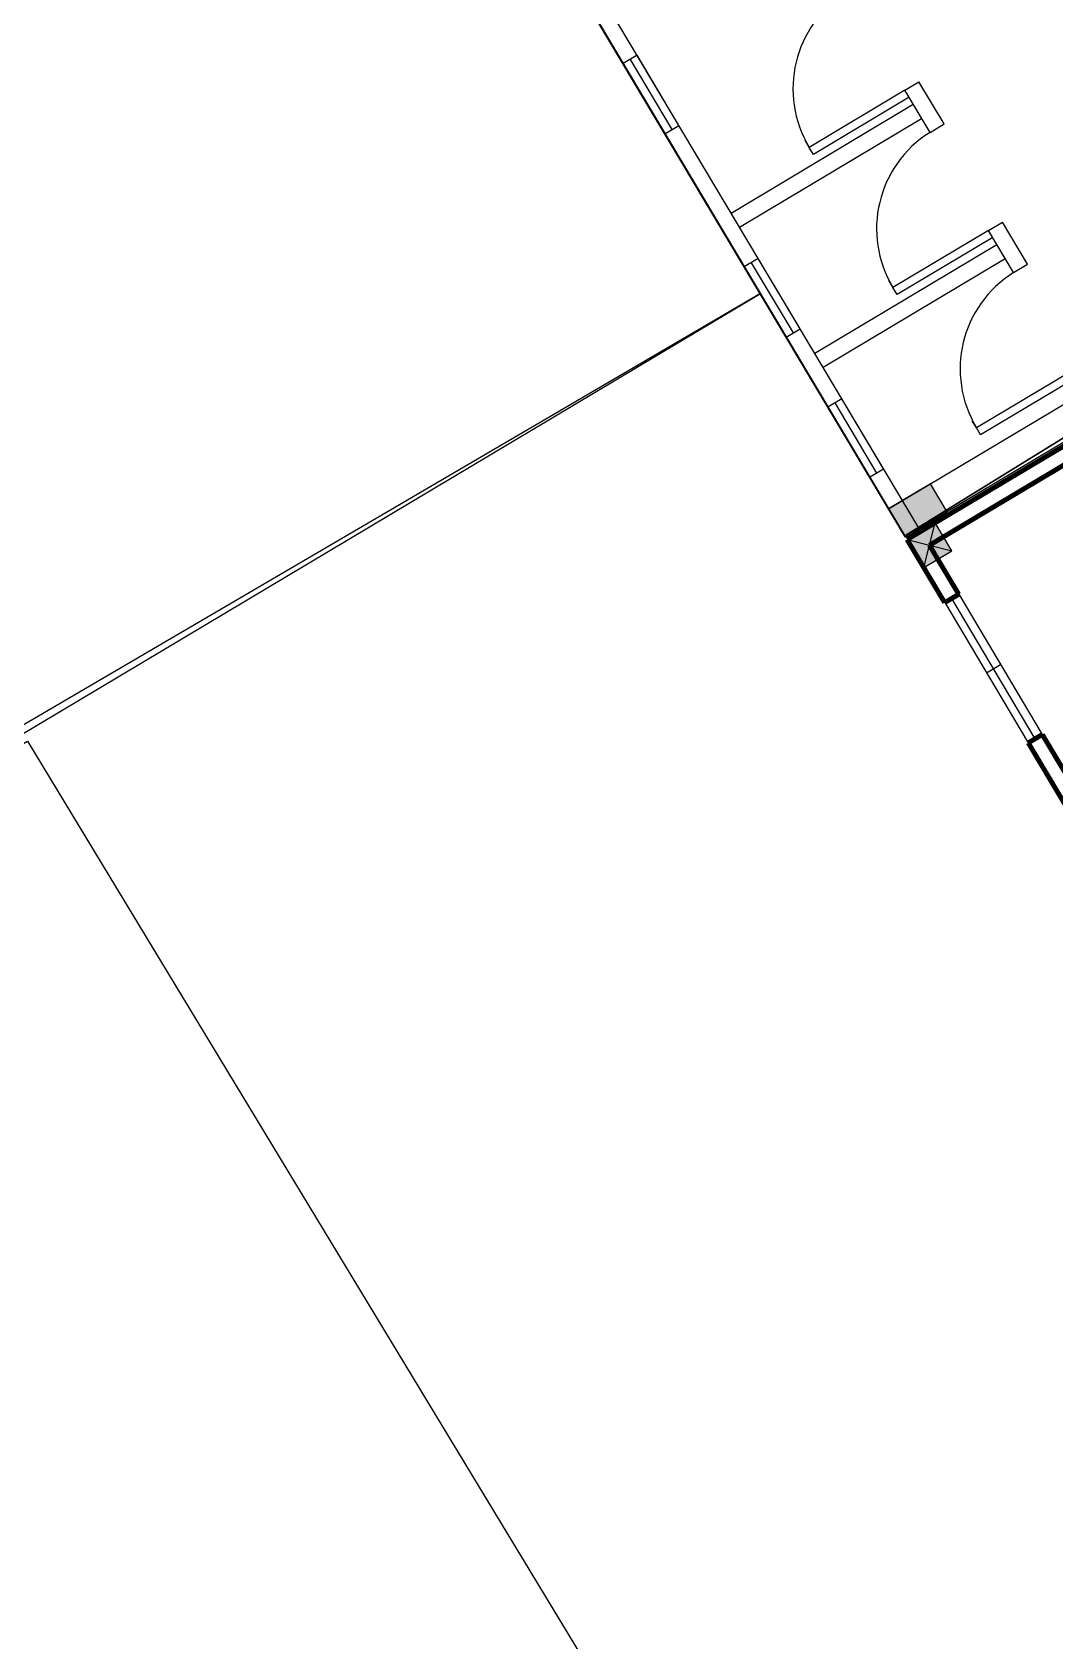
# Model space of a CAD drawing. Header units: millimetres. Extents: x 120 to 288, y 58 to 216.
# Drawn here: x 180.2843 to 180.5827, y 165.0455 to 165.5147 of the extents above; entities that cross this region are included whole.
import ezdxf

# ---------------------------------------------------------------- set-up
doc = ezdxf.new("R2010")
doc.units = ezdxf.units.MM
doc.header["$LTSCALE"] = 0.3
doc.header["$MEASUREMENT"] = 0
for name, color, linetype in [('HATCH', 8, 'CONTINUOUS'), ('HATCH1', 8, 'CONTINUOUS'), ('LAYER5', 5, 'CONTINUOUS'), ('LAYER7', 7, 'CONTINUOUS'), ('THIETBI', 25, 'CONTINUOUS'), ('TUONG', 7, 'CONTINUOUS')]:
    doc.layers.add(name, color=color, linetype=linetype)
doc.linetypes.add('FENCELINE2', pattern='A,0.25,-0.1,[132,ltypeshp.shx,S=0.1,R=0,X=-0.1,Y=0],-0.1,1', length=1.45)

# ---------------------------------------------------------------- blocks, each defined once
blk = doc.blocks.new('NXM')
at = {"layer": 'LAYER7', "ltscale": 5}
h = blk.add_hatch(color=256, dxfattribs=at)
h.paths.add_polyline_path([(-121855.5697759321, 340602.7600438889), (-121855.4697759323, 340602.8600438889), (-121855.6697759322, 340602.860043889)])
h.paths.add_polyline_path([(-121855.5697759322, 340602.760043889), (-121855.6697759322, 340602.8600438889), (-121855.6697759321, 340602.6600438888)])
h.paths.add_polyline_path([(-121855.4697759322, 340602.660043889), (-121855.5697759321, 340602.7600438889), (-121855.6697759321, 340602.660043889)])
h.paths.add_polyline_path([(-121855.4697759321, 340602.660043889), (-121855.4697759321, 340602.8600438889), (-121855.5697759321, 340602.7600438889)])
at = {"layer": 'LAYER5', "color": 163, "linetype": 'Continuous'}
for p, q in [((-121855.9197759322, 340602.860043889), (-121856.9197759322, 340602.860043889)), ((-121856.9197759322, 340602.810043889), (-121855.9197759322, 340602.810043889)), ((-121856.4197759322, 340602.860043889), (-121856.4197759322, 340602.7600438891)), ((-121855.9197759322, 340602.760043889), (-121856.9197759322, 340602.760043889))]:
    blk.add_line(p, q, dxfattribs=at)
at = {"layer": 'LAYER7', "ltscale": 5}
for p, q in [((-121855.6697759322, 340602.860043889), (-121855.4697759321, 340602.660043889)), ((-121855.4697759321, 340602.860043889), (-121855.6697759322, 340602.660043889))]:
    blk.add_line(p, q, dxfattribs=at)
at = {"layer": 'LAYER7', "ltscale": 5, "const_width": 0.03}
for points in [[(-121858.3697759322, 340602.860043889), (-121856.9197759322, 340602.860043889)], [(-121855.9197759322, 340602.860043889), (-121855.4697759321, 340602.860043889)], [(-121855.4697759321, 340602.860043889), (-121855.4697759321, 340595.560043889)], [(-121857.2197759321, 340602.760043889), (-121856.9197759322, 340602.760043889)], [(-121855.9197759322, 340602.760043889), (-121855.5697759321, 340602.760043889)], [(-121855.5697759321, 340602.760043889), (-121855.5697759321, 340595.7600438889)]]:
    blk.add_lwpolyline(points, dxfattribs=at)
at = {"layer": 'LAYER7', "ltscale": 5}
blk.add_lwpolyline([(-121855.6697759322, 340602.660043889), (-121855.4697759321, 340602.660043889), (-121855.4697759321, 340602.860043889), (-121855.6697759322, 340602.860043889)], close=True, dxfattribs=at)
at = {"layer": 'TUONG', "linetype": 'ByBlock', "ltscale": 5, "const_width": 0.03}
for points in [[(-121856.9197759322, 340602.760043889), (-121856.9197759322, 340602.860043889)], [(-121855.9197759322, 340602.760043889), (-121855.9197759322, 340602.860043889)]]:
    blk.add_lwpolyline(points, dxfattribs=at)
blk = doc.blocks.new('TTAT')
at = {"layer": 'HATCH', "ltscale": 5}
blk.add_hatch(color=256, dxfattribs=at).paths.add_polyline_path([(-121961.4095659, 340867.5511645089), (-121961.4095659, 340867.2511645089), (-121961.2095659, 340867.2511645088), (-121961.2095659, 340867.5511645089)])
for points in [[(-121961.4095659, 340867.5511645089), (-121961.4095659, 340867.2511645089), (-121961.2095659, 340867.2511645089), (-121961.2095659, 340867.5511645089)], [(-121961.2095659, 340857.3511645089), (-121961.4095659, 340857.3511645089), (-121961.4095659, 340867.5511645089), (-121961.2095659, 340867.5511645089)]]:
    blk.add_lwpolyline(points, close=True, dxfattribs=at)
for points in [[(-121961.4095659, 340867.5511645089), (-121957.3095659, 340867.5511645089)], [(-121961.4095659, 340867.4511645089), (-121957.3095659, 340867.4511645089)], [(-121960.2595659, 340867.4511645089), (-121960.2595659, 340866.1511645089)], [(-121960.1595659, 340867.4511645089), (-121960.1595659, 340866.1511645089)], [(-121959.2595659, 340867.4511645089), (-121959.2595659, 340866.1511645089)], [(-121959.1595659, 340867.4511645089), (-121959.1595659, 340866.1511645089)], [(-121960.3595659, 340866.1511645089), (-121960.0595659, 340866.1511645089)], [(-121960.3595659, 340866.1511645089), (-121960.3595659, 340866.0511645089)], [(-121960.0595659, 340866.1511645089), (-121960.0595659, 340866.0511645089)], [(-121959.3595659, 340866.1511645089), (-121959.0595659, 340866.1511645089)], [(-121959.3595659, 340866.1511645089), (-121959.3595659, 340866.0511645089)], [(-121959.0595659, 340866.1511645089), (-121959.0595659, 340866.0511645089)], [(-121960.3595659, 340866.0511645089), (-121960.0595659, 340866.0511645089)], [(-121959.3595659, 340866.0511645089), (-121959.0595659, 340866.0511645089)]]:
    blk.add_lwpolyline(points, dxfattribs=at)
at = {"layer": 'HATCH', "linetype": 'Continuous'}
for points in [[(-121960.9845659, 340867.5511645089), (-121960.9845659, 340867.4511645089), (-121960.4845659, 340867.4511645089), (-121960.4845659, 340867.5511645089)], [(-121959.9845659, 340867.5511645089), (-121959.9845659, 340867.4511645089), (-121959.4845659, 340867.4511645089), (-121959.4845659, 340867.5511645089)], [(-121958.5345659, 340867.5511645089), (-121958.5345659, 340867.4511645089), (-121958.0345659, 340867.4511645089), (-121958.0345659, 340867.5511645089)]]:
    blk.add_lwpolyline(points, close=True, dxfattribs=at)
for points in [[(-121960.4845659, 340867.5011645089), (-121960.9845659, 340867.5011645089)], [(-121959.4845659, 340867.5011645089), (-121959.9845659, 340867.5011645089)], [(-121958.0345659, 340867.5011645089), (-121958.5345659, 340867.5011645089)], [(-121961.1095659001, 340866.1511645089), (-121961.1095659001, 340866.8337532601)], [(-121961.1095659001, 340866.8337532601), (-121961.0595659, 340866.8337532601)], [(-121961.0595659, 340866.1511645089), (-121961.0595659, 340866.8337532601)], [(-121961.0595659, 340866.8337532601), (-121961.0095659, 340866.8337532601)], [(-121960.1095659001, 340866.1511645089), (-121960.1095659001, 340866.8337532601)], [(-121960.1095659001, 340866.8337532601), (-121960.0595659, 340866.8337532601)], [(-121960.0595659, 340866.1511645089), (-121960.0595659, 340866.8337532601)], [(-121960.0595659, 340866.8337532601), (-121960.0095659, 340866.8337532601)], [(-121959.1095659001, 340866.1511645089), (-121959.1095659001, 340866.8337532601)], [(-121959.1095659001, 340866.8337532601), (-121959.0595659, 340866.8337532601)], [(-121959.0595659, 340866.1511645089), (-121959.0595659, 340866.8337532601)], [(-121959.0595659, 340866.8337532601), (-121959.0095659, 340866.8337532601)]]:
    blk.add_lwpolyline(points, dxfattribs=at)
for centre in [(-121961.0564635164, 340866.1367127182), (-121960.0564635164, 340866.1367127182), (-121959.0564635164, 340866.1367127182)]:
    blk.add_arc(centre, 0.6970474459711726, 1.187990793692382, 90.25501001000985, dxfattribs=at)

msp = doc.modelspace()

# ---------------------------------------------------------------- linework, layer by layer
at = {"layer": 'HATCH1', "ltscale": 5}
msp.add_lwpolyline([(177.7288026125007, 165.8279830234087), (179.3128899734711, 166.7548946846355), (179.6034730156745, 166.9362140073636), (179.5609398424196, 167.0075266930603), (179.9738608414776, 167.2625707556073), (180.9518607014681, 165.6228201491354), (180.5389397024516, 165.36777608663), (180.4967747983509, 165.4384713187227), (178.6071115252045, 164.3325950039945), (178.2641395346543, 164.916531018149), (178.1287266894924, 164.8383145826448), (177.9405131368406, 165.1641608386845), (178.0729931530953, 165.2419723347174)], close=True, dxfattribs=at)
at = {"layer": 'HATCH1', "linetype": 'Continuous', "ltscale": 0.7}
for points in [[(179.5609398424196, 167.0075266930603), (180.5389397024516, 165.36777608663), (180.9518607014681, 165.6228201491354), (179.9738608414776, 167.2625707556073), (179.5609398424196, 167.0075266930603)], [(180.1901809113939, 165.255608889949), (180.4967747983509, 165.4384713187227), (179.6034730156745, 166.9362140073636), (179.3128899734711, 166.7548946846355), (180.1901809113939, 165.255608889949)]]:
    msp.add_lwpolyline(points, dxfattribs=at)
at = {"layer": 'HATCH1', "ltscale": 5}
msp.add_lwpolyline([(180.4967747983509, 165.4384713187227), (179.6034730156745, 166.9362140073636)], dxfattribs=at)
at = {"layer": 'HATCH1', "linetype": 'FENCELINE2'}
msp.add_lwpolyline([(179.0766179759898, 163.2465488718186), (178.461867981653, 164.2456088786474), (178.6071115252045, 164.3325950039945), (180.2828956352525, 165.3079138990653), (180.9845560941033, 164.1494703291279)], dxfattribs=at)

# ---------------------------------------------------------------- block references
at = {"layer": 'THIETBI', "xscale": 0.04761897735949072, "yscale": 0.04761897734299936, "zscale": 0.04761897733685047, "rotation": 120.8132059442092}
msp.add_blockref('NXM', (11137.88744092767, 13457.02662800706), dxfattribs=at)
at = {"layer": 'TUONG', "xscale": 0.04761897736481923, "yscale": 0.04761897734299936, "zscale": 0.04761897733685047, "rotation": 120.8132059549587}
msp.add_blockref('TTAT', (11146.12788131409, 13467.81649782399), dxfattribs=at)

doc.saveas('drawing.dxf')
